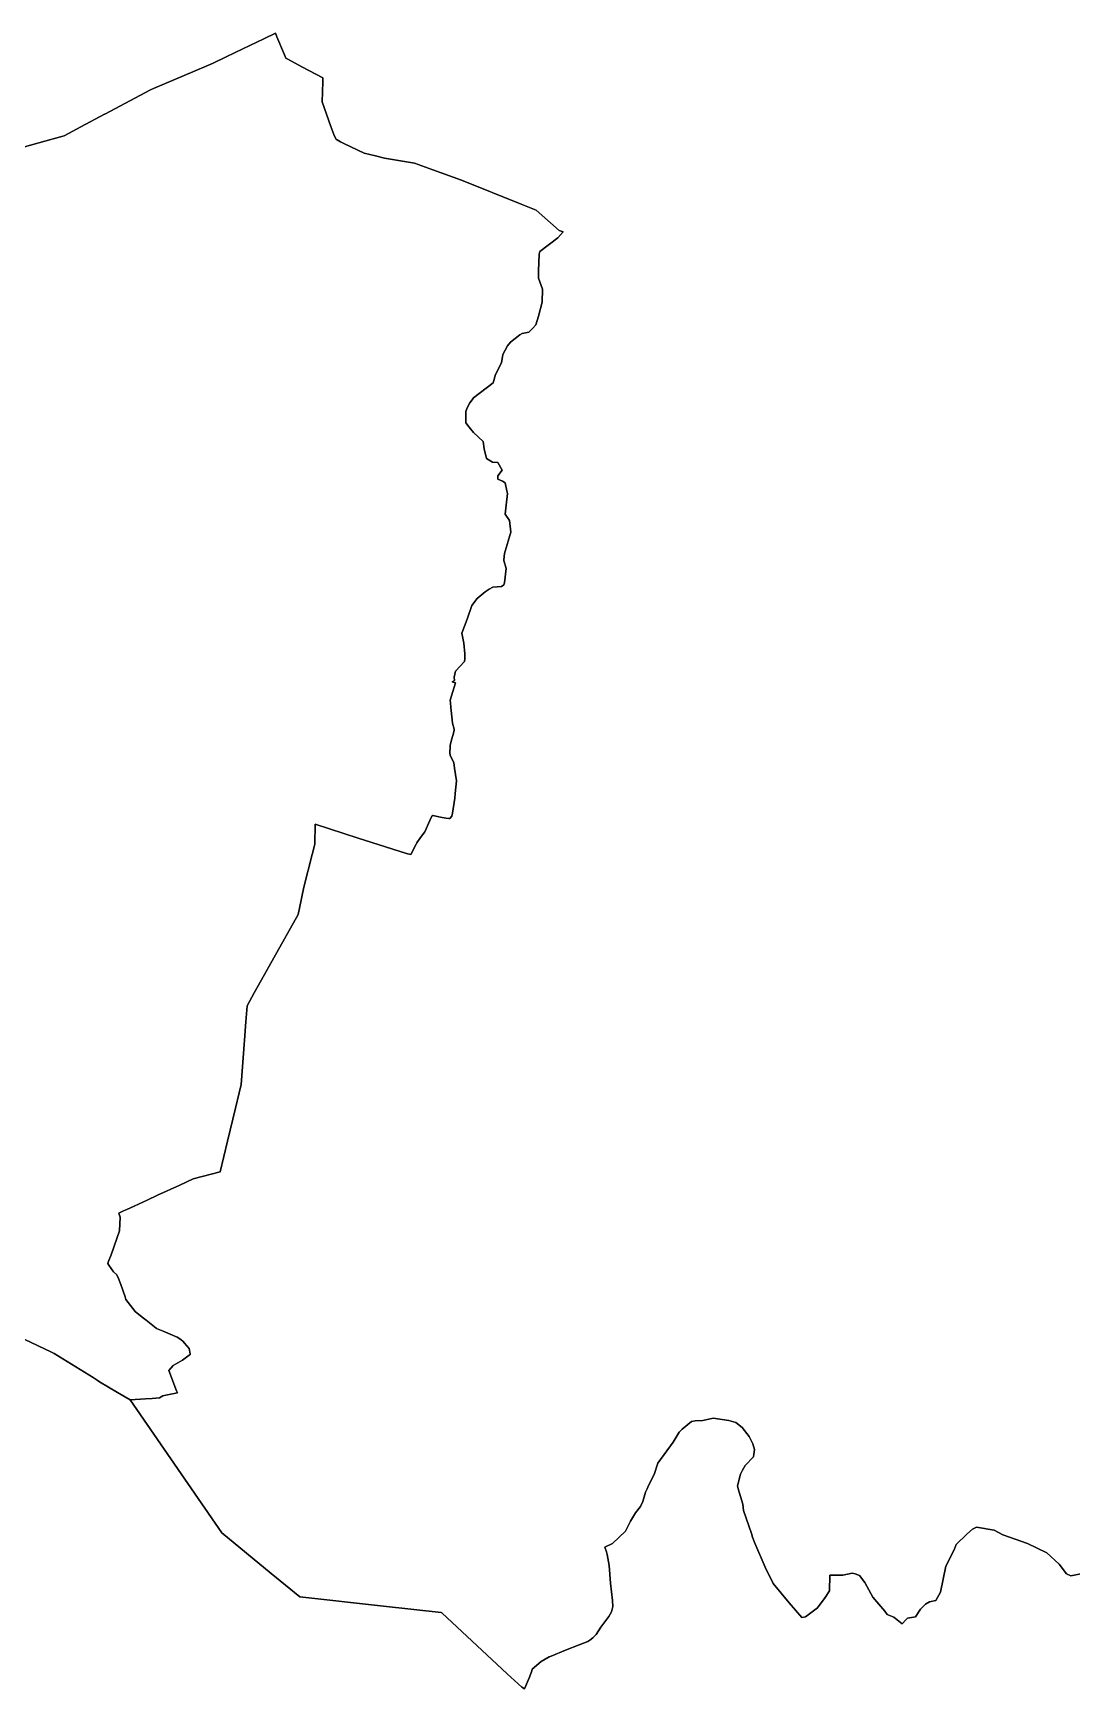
# Model space of a CAD drawing. Header units: inches. Extents: x 130170 to 284068, y 377793 to 804530.
# Drawn here: x 240859 to 243564, y 728594 to 732910 of the extents above; entities that cross this region are included whole.
import ezdxf

# ---------------------------------------------------------------- set-up
doc = ezdxf.new("R2010")
doc.units = ezdxf.units.IN
doc.header["$MEASUREMENT"] = 0
doc.layers.add('muni_il', color=7, linetype='Continuous')

msp = doc.modelspace()

# ---------------------------------------------------------------- linework, layer by layer
at = {"layer": 'muni_il'}
for points in [[(243656.7, 728907.9), (243561.7, 728888.2), (243550.5, 728893.9), (243531.3, 728919.1), (243499.1, 728948.3), (243448.2, 728972.8), (243384.5, 728995.3), (243361.3, 729007.6), (243316, 729015.5), (243305.5, 729010), (243290.4, 728997.2), (243262.7, 728970.2), (243257.7, 728955.9), (243236, 728913.4), (243222.2, 728845.9), (243209.5, 728824.3), (243193.6, 728821.1), (243183.1, 728814.8), (243169.8, 728801.6), (243156.6, 728782.1), (243135.6, 728778), (243132.3, 728774.6), (243122, 728763.4), (243100.1, 728780.4), (243083.1, 728787.8), (243077.2, 728796.1), (243046, 728833), (243024.7, 728871.1), (243010.8, 728889.2), (243000, 728894.2), (242991.8, 728895.3), (242967.2, 728890.1), (242933.5, 728890.4), (242932.8, 728849.6), (242921.1, 728831.8), (242901.8, 728805.2), (242870.5, 728782.1), (242860.6, 728779.7), (242827.5, 728818.4), (242786.3, 728868.6), (242765, 728910.9), (242738.2, 728973.9), (242732.5, 728989), (242729.8, 728999.3), (242708.7, 729058.6), (242707.3, 729075), (242694.7, 729115.5), (242693.4, 729123.4), (242700.7, 729153.9), (242705.9, 729164.4), (242712.9, 729176), (242734.6, 729198.5), (242735.6, 729205.8), (242737.3, 729218.2), (242733.1, 729232.8), (242723.3, 729251.8), (242705.6, 729275.4), (242689, 729287.8), (242670.5, 729293.4), (242630.2, 729299.8), (242602.6, 729293.6), (242582.7, 729292.3), (242573, 729290.6), (242548.9, 729270.8), (242541, 729262.8), (242525.4, 729237.1), (242486.1, 729181.8), (242476.1, 729152.9), (242461.6, 729123.6), (242457.5, 729115.3), (242453.3, 729106.4), (242446.4, 729082.4), (242440.1, 729068.9), (242427.2, 729052.6), (242414.8, 729031), (242401.6, 729004.7), (242367.3, 728972.7), (242347.9, 728963.1), (242351.9, 728951.1), (242352.6, 728947.3), (242353.3, 728943.8), (242359.2, 728915.9), (242362.3, 728869.5), (242367.7, 728824.1), (242368.6, 728808.6), (242365, 728794.4), (242358, 728782.9), (242337, 728754.4), (242325.3, 728736), (242324.8, 728735.4), (242316.6, 728727.1), (242308.3, 728720.6), (242303.7, 728717.4), (242281.2, 728708.3), (242244.8, 728694.7), (242207.5, 728679.1), (242203, 728677.2), (242181.5, 728665.4), (242158.6, 728645.1), (242157.2, 728641), (242151.3, 728624.6), (242138.1, 728593.9), (242138.1, 728593.9), (242131.1, 728598.4), (242093.2, 728633.5), (241922.8, 728792), (241921.2, 728793.4), (241771.3, 728809.6), (241553.3, 728833.8), (241478.8, 728894.7), (241350.1, 729000.3), (241111.6, 729347.6), (241150.9, 729349.9), (241168.7, 729351.2), (241187.8, 729352.4), (241196.6, 729358.1), (241204.2, 729359.8), (241234.3, 729365.9), (241232, 729370.9), (241212.3, 729423.5), (241222.9, 729436.6), (241247.4, 729450.6), (241264.6, 729463.5), (241267.2, 729465.2), (241267.5, 729467.4), (241267.1, 729471.3), (241266.1, 729477.1), (241265.1, 729480.8), (241253.1, 729495.1), (241249.4, 729499.6), (241243.3, 729504.9), (241233.8, 729511), (241215.5, 729518.7), (241197.4, 729526.1), (241180.3, 729533.5), (241174.4, 729537.8), (241153, 729554.7), (241142.2, 729563.1), (241124.6, 729577.1), (241100.4, 729609.2), (241097.9, 729615.5), (241086.8, 729647.7), (241080.8, 729663.8), (241076.5, 729673.4), (241067.8, 729680.5), (241055.7, 729697.9), (241053.5, 729702.7), (241054.2, 729706.5), (241061.5, 729725.6), (241076.5, 729768.2), (241083.4, 729788), (241085.4, 729823.8), (241081.5, 729833.7), (241094.4, 729840), (241102.8, 729843.8), (241121.6, 729852.3), (241155.4, 729868), (241182.8, 729880.6), (241240.6, 729907.1), (241275.3, 729923), (241345.8, 729941.9), (241365, 730021.7), (241386.1, 730107.6), (241395.6, 730147.5), (241400.7, 730168.8), (241409.1, 730284.5), (241412.4, 730332.9), (241416.3, 730374.2), (241434.7, 730408), (241453.8, 730442.2), (241485.8, 730499.2), (241548.9, 730611.9), (241552.4, 730628.9), (241563.3, 730683.5), (241585.4, 730768.6), (241592.3, 730795.2), (241592.8, 730848), (241705, 730811.1), (241830.9, 730771.1), (241842.2, 730768.4), (241856.2, 730795.9), (241858.4, 730799.5), (241867.9, 730813.1), (241879.1, 730827.4), (241891.7, 730857.7), (241896.9, 730868.3), (241899.5, 730870), (241919.8, 730866.1), (241933.8, 730863.6), (241941, 730862.5), (241943.7, 730862.4), (241949.3, 730868.3), (241950.9, 730876.8), (241956.7, 730915.9), (241958.2, 730927.6), (241960.9, 730961), (241956.2, 730993.4), (241954.2, 731008.5), (241944.8, 731026.4), (241944.2, 731034.2), (241944.4, 731049.3), (241944.9, 731053.3), (241949.5, 731070.5), (241953.5, 731085.3), (241955.2, 731092.7), (241955, 731095.3), (241951.1, 731111), (241949.7, 731119.4), (241946.8, 731151.8), (241945.5, 731163.7), (241945.1, 731171), (241955.4, 731204.7), (241959, 731216.1), (241950.2, 731219.1), (241955.7, 731222.2), (241955.5, 731230.9), (241958.7, 731246.4), (241981.7, 731271.7), (241982.9, 731277.4), (241982.6, 731292.1), (241980.8, 731319.9), (241975, 731345.6), (241989.3, 731382.5), (242001.4, 731417.5), (242014.8, 731436.1), (242036.2, 731453.7), (242046, 731460.6), (242055.7, 731465.3), (242067.6, 731466.6), (242078.7, 731467), (242084.6, 731472), (242086, 731477), (242090.9, 731513.9), (242084.4, 731534.7), (242084.6, 731536.4), (242086.4, 731553.4), (242102.8, 731608.5), (242099.6, 731639.1), (242087.9, 731655.6), (242090.5, 731679), (242094.2, 731709.5), (242092.5, 731716.3), (242087.7, 731737), (242081.3, 731741.7), (242069.3, 731746.9), (242069.3, 731756), (242080.6, 731770.5), (242069.3, 731790.5), (242055.4, 731791), (242039.5, 731800.7), (242033.4, 731826.3), (242030.7, 731844.9), (242006, 731868.6), (241994.6, 731882.9), (241986, 731893.8), (241985.8, 731923.1), (241988.9, 731932.8), (241996.2, 731946.3), (242001.9, 731954.1), (242006, 731958.9), (242057.2, 731997.8), (242063.3, 732020.2), (242078.2, 732050.2), (242081.6, 732071.9), (242093.7, 732094.8), (242102.2, 732104.3), (242126.2, 732123.3), (242131.9, 732126.4), (242149.5, 732130.1), (242159.8, 732140.9), (242167.7, 732148.9), (242174.7, 732171.9), (242184.5, 732208), (242185, 732242.1), (242174.5, 732271.1), (242174.7, 732290.4), (242176.6, 732333.3), (242178.7, 732340), (242225.1, 732375.9), (242238.8, 732391.5), (242228.9, 732395.2), (242169, 732448), (242151.6, 732454.8), (242129.6, 732463.6), (241974, 732526.2), (241899.3, 732553.6), (241852.2, 732570.6), (241773.9, 732583.5), (241750.2, 732589.5), (241720.9, 732596.7), (241667.5, 732622.1), (241659.5, 732626.3), (241650.3, 732631.2), (241648, 732632.3), (241642.1, 732645.7), (241639.4, 732652.6), (241634.3, 732666.5), (241611.3, 732730.7), (241612.8, 732782.8), (241612.9, 732792.8), (241558.6, 732821.9), (241521.7, 732841.9), (241517.2, 732844.4), (241513.3, 732853), (241493.5, 732900.2), (241489.8, 732909.6), (241459.7, 732895.1), (241404.8, 732868.7), (241361.6, 732847.9), (241327.9, 732831.7), (241315.7, 732826.5), (241274.4, 732808.9), (241229, 732789.6), (241171.9, 732765.3), (241171.8, 732765.2), (241164.7, 732761.5), (241045.2, 732698.4), (241044.8, 732698.2), (240982.6, 732665.1), (240939.2, 732642), (240910.5, 732633.9), (240905.1, 732632.4), (240836, 732612.9)], [(240836, 732612.9), (240905.1, 732632.4), (240910.5, 732633.9), (240939.2, 732642), (240982.6, 732665.1), (241044.8, 732698.2), (241045.2, 732698.4), (241164.7, 732761.5), (241171.8, 732765.2), (241171.9, 732765.3), (241229, 732789.6), (241274.4, 732808.9), (241315.7, 732826.5), (241327.9, 732831.7), (241361.6, 732847.9), (241404.8, 732868.7), (241459.7, 732895.1), (241489.8, 732909.6), (241493.5, 732900.2), (241513.3, 732853), (241517.2, 732844.4), (241521.7, 732841.9), (241558.6, 732821.9), (241612.9, 732792.8), (241612.8, 732782.8), (241611.3, 732730.7), (241634.3, 732666.5), (241639.4, 732652.6), (241642.1, 732645.7), (241648, 732632.3), (241650.3, 732631.2), (241659.5, 732626.3), (241667.5, 732622.1), (241720.9, 732596.7), (241750.2, 732589.5), (241773.9, 732583.5), (241852.2, 732570.6), (241899.3, 732553.6), (241974, 732526.2), (242129.6, 732463.6), (242151.6, 732454.8), (242169, 732448), (242228.9, 732395.2), (242238.8, 732391.5), (242225.1, 732375.9), (242178.7, 732340), (242176.6, 732333.3), (242174.7, 732290.4), (242174.5, 732271.1), (242185, 732242.1), (242184.5, 732208), (242174.7, 732171.9), (242167.7, 732148.9), (242159.8, 732140.9), (242149.5, 732130.1), (242131.9, 732126.4), (242126.2, 732123.3), (242102.2, 732104.3), (242093.7, 732094.8), (242081.6, 732071.9), (242078.2, 732050.2), (242063.3, 732020.2), (242057.2, 731997.8), (242006, 731958.9), (242001.9, 731954.1), (241996.2, 731946.3), (241988.9, 731932.8), (241985.8, 731923.1), (241986, 731893.8), (241994.6, 731882.9), (242006, 731868.6), (242030.7, 731844.9), (242033.4, 731826.3), (242039.5, 731800.7), (242055.4, 731791), (242069.3, 731790.5), (242080.6, 731770.5), (242069.3, 731756), (242069.3, 731746.9), (242081.3, 731741.7), (242087.7, 731737), (242092.5, 731716.3), (242094.2, 731709.5), (242090.5, 731679), (242087.9, 731655.6), (242099.6, 731639.1), (242102.8, 731608.5), (242086.4, 731553.4), (242084.6, 731536.4), (242084.4, 731534.7), (242090.9, 731513.9), (242086, 731477), (242084.6, 731472), (242078.7, 731467), (242067.6, 731466.6), (242055.7, 731465.3), (242046, 731460.6), (242036.2, 731453.7), (242014.8, 731436.1), (242001.4, 731417.5), (241989.3, 731382.5), (241975, 731345.6), (241980.8, 731319.9), (241982.6, 731292.1), (241982.9, 731277.4), (241981.7, 731271.7), (241958.7, 731246.4), (241955.5, 731230.9), (241955.7, 731222.2), (241950.2, 731219.1), (241959, 731216.1), (241955.4, 731204.7), (241945.1, 731171), (241945.5, 731163.7), (241946.8, 731151.8), (241949.7, 731119.4), (241951.1, 731111), (241955, 731095.3), (241955.2, 731092.7), (241953.5, 731085.3), (241949.5, 731070.5), (241944.9, 731053.3), (241944.4, 731049.3), (241944.2, 731034.2), (241944.8, 731026.4), (241954.2, 731008.5), (241956.2, 730993.4), (241960.9, 730961), (241958.2, 730927.6), (241956.7, 730915.9), (241950.9, 730876.8), (241949.3, 730868.3), (241943.7, 730862.4), (241941, 730862.5), (241933.8, 730863.6), (241919.8, 730866.1), (241899.5, 730870), (241896.9, 730868.3), (241891.7, 730857.7), (241879.1, 730827.4), (241867.9, 730813.1), (241858.4, 730799.5), (241856.2, 730795.9), (241842.2, 730768.4), (241830.9, 730771.1), (241705, 730811.1), (241592.8, 730848), (241592.3, 730795.2), (241585.4, 730768.6), (241563.3, 730683.5), (241552.4, 730628.9), (241548.9, 730611.9), (241485.8, 730499.2), (241453.8, 730442.2), (241434.7, 730408), (241416.3, 730374.2), (241412.4, 730332.9), (241409.1, 730284.5), (241400.7, 730168.8), (241395.6, 730147.5), (241386.1, 730107.6), (241365, 730021.7), (241345.8, 729941.9), (241275.3, 729923), (241240.6, 729907.1), (241182.8, 729880.6), (241155.4, 729868), (241121.6, 729852.3), (241102.8, 729843.8), (241094.4, 729840), (241081.5, 729833.7), (241085.4, 729823.8), (241083.4, 729788), (241076.5, 729768.2), (241061.5, 729725.6), (241054.2, 729706.5), (241053.5, 729702.7), (241055.7, 729697.9), (241067.8, 729680.5), (241076.5, 729673.4), (241080.8, 729663.8), (241086.8, 729647.7), (241097.9, 729615.5), (241100.4, 729609.2), (241124.6, 729577.1), (241142.2, 729563.1), (241153, 729554.7), (241174.4, 729537.8), (241180.3, 729533.5), (241197.4, 729526.1), (241215.5, 729518.7), (241233.8, 729511), (241243.3, 729504.9), (241249.4, 729499.6), (241253.1, 729495.1), (241265.1, 729480.8), (241266.1, 729477.1), (241267.1, 729471.3), (241267.5, 729467.4), (241267.2, 729465.2), (241264.6, 729463.5), (241247.4, 729450.6), (241222.9, 729436.6), (241212.3, 729423.5), (241232, 729370.9), (241234.3, 729365.9), (241204.2, 729359.8), (241196.6, 729358.1), (241187.8, 729352.4), (241168.7, 729351.2), (241150.9, 729349.9), (241111.6, 729347.6), (241078.4, 729366.7), (241031.7, 729394.3), (241025, 729398.4), (241020.5, 729401.7), (241015.3, 729405.6), (240913.5, 729468.1), (240913.5, 729468.1), (240913.3, 729468.2), (240905, 729472.2), (240837, 729504.9)], [(240837, 729504.9), (240905, 729472.2), (240913.3, 729468.2), (240913.5, 729468.1), (240913.5, 729468.1), (241015.3, 729405.6), (241020.5, 729401.7), (241025, 729398.4), (241031.7, 729394.3), (241078.4, 729366.7), (241111.6, 729347.6), (241350.1, 729000.3), (241478.8, 728894.7), (241553.3, 728833.8), (241771.3, 728809.6), (241921.2, 728793.4), (241922.8, 728792), (242093.2, 728633.5), (242131.1, 728598.4), (242138.1, 728593.9), (242151.3, 728624.6), (242157.2, 728641), (242158.6, 728645.1), (242181.5, 728665.4), (242203, 728677.2), (242207.5, 728679.1), (242244.8, 728694.7), (242281.2, 728708.3), (242303.7, 728717.4), (242308.3, 728720.6), (242316.6, 728727.1), (242324.8, 728735.4), (242325.3, 728736), (242337, 728754.4), (242358, 728782.9), (242365, 728794.4), (242368.6, 728808.6), (242367.7, 728824.1), (242362.3, 728869.5), (242359.2, 728915.9), (242353.3, 728943.8), (242352.6, 728947.3), (242351.9, 728951.1), (242347.9, 728963.1), (242367.3, 728972.7), (242401.6, 729004.7), (242414.8, 729031), (242427.2, 729052.6), (242440.1, 729068.9), (242446.4, 729082.4), (242453.3, 729106.4), (242457.5, 729115.3), (242461.6, 729123.6), (242476.1, 729152.9), (242486.1, 729181.8), (242525.4, 729237.1), (242541, 729262.8), (242548.9, 729270.8), (242573, 729290.6), (242582.7, 729292.3), (242602.6, 729293.6), (242630.2, 729299.8), (242670.5, 729293.4), (242689, 729287.8), (242705.6, 729275.4), (242723.3, 729251.8), (242733.1, 729232.8), (242737.3, 729218.2), (242735.6, 729205.8), (242734.6, 729198.5), (242712.9, 729176), (242705.9, 729164.4), (242700.7, 729153.9), (242693.4, 729123.4), (242694.7, 729115.5), (242707.3, 729075), (242708.7, 729058.6), (242729.8, 728999.3), (242732.5, 728989), (242738.2, 728973.9), (242765, 728910.9), (242786.3, 728868.6), (242827.5, 728818.4), (242860.6, 728779.7), (242870.5, 728782.1), (242901.8, 728805.2), (242921.1, 728831.8), (242932.8, 728849.6), (242933.5, 728890.4), (242967.2, 728890.1), (242991.8, 728895.3), (243000, 728894.2), (243010.8, 728889.2), (243024.7, 728871.1), (243046, 728833), (243077.2, 728796.1), (243083.1, 728787.8), (243100.1, 728780.4), (243122, 728763.4), (243132.3, 728774.6), (243135.6, 728778), (243156.6, 728782.1), (243169.8, 728801.6), (243183.1, 728814.8), (243193.6, 728821.1), (243209.5, 728824.3), (243222.2, 728845.9), (243236, 728913.4), (243257.7, 728955.9), (243262.7, 728970.2), (243290.4, 728997.2), (243305.5, 729010), (243316, 729015.5), (243361.3, 729007.6), (243384.5, 728995.3), (243448.2, 728972.8), (243499.1, 728948.3), (243531.3, 728919.1), (243550.5, 728893.9), (243561.7, 728888.2), (243656.7, 728907.9)]]:
    msp.add_lwpolyline(points, dxfattribs=at)

doc.saveas('drawing.dxf')
